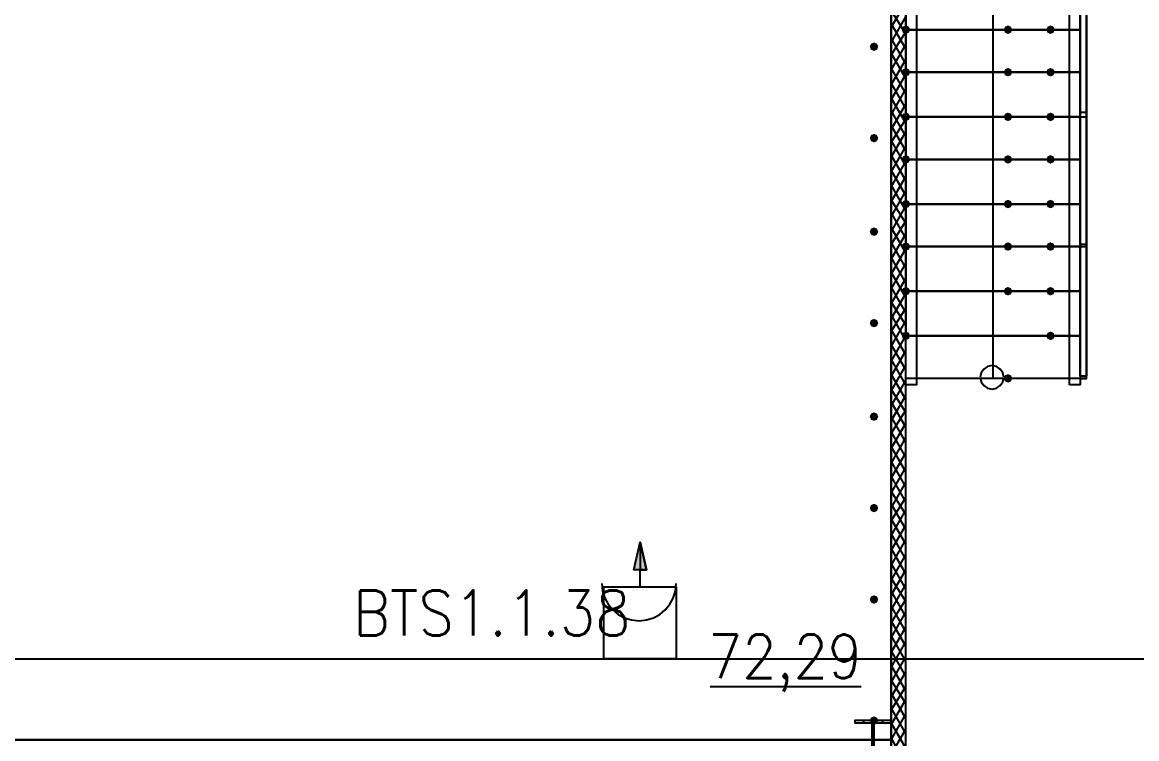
# Model space of a CAD drawing. Header units: millimetres. Extents: x 0 to 420, y 0 to 297.
# Drawn here: x 224.9 to 247.08, y 105.94 to 120.21 of the extents above; entities that cross this region are included whole.
import ezdxf

# ---------------------------------------------------------------- set-up
doc = ezdxf.new("R2010")
doc.units = ezdxf.units.MM
doc.layers.get('0').update_dxf_attribs({"linetype": 'CONTINUOUS'})
doc.styles.get("Standard").update_dxf_attribs({"font": 'STANDARD'})

msp = doc.modelspace()

# ---------------------------------------------------------------- hatches: boundary and pattern name
at = {"true_color": 0x0000fe}
for points in [[(242.57, 120.057333), (242.545129, 119.997537), (242.485333, 119.972667), (242.425538, 119.997537), (242.400667, 120.057333), (242.425537, 120.117129), (242.485333, 120.142), (242.545129, 120.117129)], [(244.602, 120.057333), (244.577129, 119.997537), (244.517333, 119.972667), (244.457538, 119.997537), (244.432667, 120.057333), (244.457537, 120.117129), (244.517333, 120.142), (244.577129, 120.117129)], [(245.448667, 120.057333), (245.423796, 119.997537), (245.364, 119.972667), (245.304204, 119.997537), (245.279333, 120.057333), (245.304204, 120.117129), (245.364, 120.142), (245.423796, 120.117129)], [(242.57, 119.210667), (242.545129, 119.150871), (242.485333, 119.126), (242.425538, 119.150871), (242.400667, 119.210667), (242.425537, 119.270462), (242.485333, 119.295333), (242.545129, 119.270463)], [(244.602, 119.210667), (244.577129, 119.150871), (244.517333, 119.126), (244.457538, 119.150871), (244.432667, 119.210667), (244.457537, 119.270462), (244.517333, 119.295333), (244.577129, 119.270463)], [(245.448667, 119.210667), (245.423796, 119.150871), (245.364, 119.126), (245.304204, 119.150871), (245.279333, 119.210667), (245.304204, 119.270462), (245.364, 119.295333), (245.423796, 119.270463)], [(242.57, 118.321667), (242.545129, 118.261871), (242.485333, 118.237), (242.425538, 118.261871), (242.400667, 118.321667), (242.425537, 118.381462), (242.485333, 118.406333), (242.545129, 118.381463)], [(244.602, 118.321667), (244.577129, 118.261871), (244.517333, 118.237), (244.457538, 118.261871), (244.432667, 118.321667), (244.457537, 118.381462), (244.517333, 118.406333), (244.577129, 118.381463)], [(245.448667, 118.321667), (245.423796, 118.261871), (245.364, 118.237), (245.304204, 118.261871), (245.279333, 118.321667), (245.304204, 118.381462), (245.364, 118.406333), (245.423796, 118.381463)], [(242.57, 117.475), (242.545129, 117.415204), (242.485333, 117.390333), (242.425538, 117.415204), (242.400667, 117.475), (242.425537, 117.534796), (242.485333, 117.559667), (242.545129, 117.534796)], [(242.57, 117.475), (242.545129, 117.415204), (242.485333, 117.390333), (242.425538, 117.415204), (242.400667, 117.475), (242.425537, 117.534796), (242.485333, 117.559667), (242.545129, 117.534796)], [(244.602, 117.475), (244.577129, 117.415204), (244.517333, 117.390333), (244.457538, 117.415204), (244.432667, 117.475), (244.457537, 117.534796), (244.517333, 117.559667), (244.577129, 117.534796)], [(245.448667, 117.475), (245.423796, 117.415204), (245.364, 117.390333), (245.304204, 117.415204), (245.279333, 117.475), (245.304204, 117.534796), (245.364, 117.559667), (245.423796, 117.534796)], [(242.57, 116.586), (242.545129, 116.526204), (242.485333, 116.501333), (242.425538, 116.526204), (242.400667, 116.586), (242.425537, 116.645796), (242.485333, 116.670667), (242.545129, 116.645796)], [(242.57, 116.586), (242.545129, 116.526204), (242.485333, 116.501333), (242.425538, 116.526204), (242.400667, 116.586), (242.425537, 116.645796), (242.485333, 116.670667), (242.545129, 116.645796)], [(244.602, 116.586), (244.577129, 116.526204), (244.517333, 116.501333), (244.457538, 116.526204), (244.432667, 116.586), (244.457537, 116.645796), (244.517333, 116.670667), (244.577129, 116.645796)], [(245.448667, 116.586), (245.423796, 116.526204), (245.364, 116.501333), (245.304204, 116.526204), (245.279333, 116.586), (245.304204, 116.645796), (245.364, 116.670667), (245.423796, 116.645796)], [(242.57, 115.739333), (242.545129, 115.679537), (242.485333, 115.654667), (242.425538, 115.679537), (242.400667, 115.739333), (242.425537, 115.799129), (242.485333, 115.824), (242.545129, 115.799129)], [(242.57, 115.739333), (242.545129, 115.679537), (242.485333, 115.654667), (242.425538, 115.679537), (242.400667, 115.739333), (242.425537, 115.799129), (242.485333, 115.824), (242.545129, 115.799129)], [(244.602, 115.739333), (244.577129, 115.679537), (244.517333, 115.654667), (244.457538, 115.679537), (244.432667, 115.739333), (244.457537, 115.799129), (244.517333, 115.824), (244.577129, 115.799129)], [(245.448667, 115.739333), (245.423796, 115.679537), (245.364, 115.654667), (245.304204, 115.679537), (245.279333, 115.739333), (245.304204, 115.799129), (245.364, 115.824), (245.423796, 115.799129)], [(242.57, 114.850333), (242.545129, 114.790538), (242.485333, 114.765667), (242.425538, 114.790538), (242.400667, 114.850333), (242.425537, 114.910129), (242.485333, 114.935), (242.545129, 114.910129)], [(244.602, 114.850333), (244.577129, 114.790538), (244.517333, 114.765667), (244.457538, 114.790538), (244.432667, 114.850333), (244.457537, 114.910129), (244.517333, 114.935), (244.577129, 114.910129)], [(245.448667, 114.850333), (245.423796, 114.790538), (245.364, 114.765667), (245.304204, 114.790538), (245.279333, 114.850333), (245.304204, 114.910129), (245.364, 114.935), (245.423796, 114.910129)], [(242.57, 113.961333), (242.545129, 113.901537), (242.485333, 113.876667), (242.425538, 113.901537), (242.400667, 113.961333), (242.425537, 114.021129), (242.485333, 114.046), (242.545129, 114.021129)], [(242.57, 113.961333), (242.545129, 113.901537), (242.485333, 113.876667), (242.425538, 113.901537), (242.400667, 113.961333), (242.425537, 114.021129), (242.485333, 114.046), (242.545129, 114.021129)], [(242.57, 113.961333), (242.545129, 113.901537), (242.485333, 113.876667), (242.425538, 113.901537), (242.400667, 113.961333), (242.425537, 114.021129), (242.485333, 114.046), (242.545129, 114.021129)], [(242.57, 113.961333), (242.545129, 113.901537), (242.485333, 113.876667), (242.425538, 113.901537), (242.400667, 113.961333), (242.425537, 114.021129), (242.485333, 114.046), (242.545129, 114.021129)], [(245.448667, 113.961333), (245.423796, 113.901537), (245.364, 113.876667), (245.304204, 113.901537), (245.279333, 113.961333), (245.304204, 114.021129), (245.364, 114.046), (245.423796, 114.021129)], [(245.448667, 113.961333), (245.423796, 113.901537), (245.364, 113.876667), (245.304204, 113.901537), (245.279333, 113.961333), (245.304204, 114.021129), (245.364, 114.046), (245.423796, 114.021129)], [(244.602, 113.114667), (244.577129, 113.054871), (244.517333, 113.03), (244.457538, 113.054871), (244.432667, 113.114667), (244.457537, 113.174462), (244.517333, 113.199333), (244.577129, 113.174463)]]:
    msp.add_hatch(color=0, dxfattribs=at).paths.add_polyline_path(points, flags=0)
at = {"true_color": 0x000007}
for points in [[(241.935, 119.718667), (241.910129, 119.658871), (241.850333, 119.634), (241.790538, 119.658871), (241.765667, 119.718667), (241.790537, 119.778462), (241.850333, 119.803333), (241.910129, 119.778463)], [(241.935, 117.898333), (241.910129, 117.838538), (241.850333, 117.813667), (241.790538, 117.838538), (241.765667, 117.898333), (241.790537, 117.958129), (241.850333, 117.983), (241.910129, 117.958129)], [(241.935, 116.035667), (241.910129, 115.975871), (241.850333, 115.951), (241.790538, 115.975871), (241.765667, 116.035667), (241.790537, 116.095462), (241.850333, 116.120333), (241.910129, 116.095463)], [(241.935, 114.215333), (241.910129, 114.155538), (241.850333, 114.130667), (241.790538, 114.155538), (241.765667, 114.215333), (241.790537, 114.275129), (241.850333, 114.3), (241.910129, 114.275129)], [(241.935, 112.352667), (241.910129, 112.292871), (241.850333, 112.268), (241.790538, 112.292871), (241.765667, 112.352667), (241.790537, 112.412462), (241.850333, 112.437333), (241.910129, 112.412463)], [(241.935, 110.532333), (241.910129, 110.472537), (241.850333, 110.447667), (241.790538, 110.472537), (241.765667, 110.532333), (241.790537, 110.592129), (241.850333, 110.617), (241.910129, 110.592129)], [(241.935, 108.712), (241.910129, 108.652204), (241.850333, 108.627333), (241.790538, 108.652204), (241.765667, 108.712), (241.790537, 108.771796), (241.850333, 108.796667), (241.910129, 108.771796)], [(241.935, 106.299), (241.910129, 106.239204), (241.850333, 106.214333), (241.790538, 106.239204), (241.765667, 106.299), (241.790537, 106.358796), (241.850333, 106.383667), (241.910129, 106.358796)]]:
    msp.add_hatch(color=0, dxfattribs=at).paths.add_polyline_path(points, flags=0)
at = {"true_color": 0x000006}
h = msp.add_hatch(color=0, dxfattribs=at)
h.paths.add_polyline_path([(237.320667, 109.304666), (237.193667, 109.855), (237.193667, 109.304666)], flags=0)
h.paths.add_polyline_path([(237.193667, 109.855), (237.193667, 109.304666), (237.066667, 109.304666)], flags=0)

# ---------------------------------------------------------------- linework, layer by layer
at = {"color": 0, "true_color": 0x000007}
for points in [[(392.938, 222.25), (258.868333, 222.25), (258.868333, 191.219667), (242.189, 191.219667), (242.189, 222.25), (108.119333, 222.25), (108.119333, 105.579333), (242.189, 105.579333), (242.189, 136.609667), (258.868333, 136.609667), (258.868333, 105.579333), (392.938, 105.579333)], [(242.189, 221.869), (242.189, 191.219667), (258.868333, 191.219667), (258.868333, 221.869), (392.557, 221.869), (392.557, 105.918), (258.868333, 105.918), (258.868333, 136.609667), (242.189, 136.609667), (242.189, 105.918), (108.500333, 105.918), (108.500333, 221.869)], [(246.083667, 120.946333), (246.083667, 113.157), (245.956667, 113.157), (245.956667, 120.946333), (245.956667, 113.157), (246.083667, 113.157), (246.083667, 120.946333), (246.083667, 123.613333), (246.083667, 136.482667), (254.973667, 136.482667), (254.973667, 123.613333), (254.973667, 120.946333), (254.973667, 113.157), (255.100667, 113.157), (255.100667, 120.946333), (255.100667, 123.613333), (255.100667, 136.609667), (245.956667, 136.609667), (245.956667, 123.613333), (245.956667, 120.946333), (245.956667, 113.157), (246.083667, 113.157)], [(242.485333, 112.987667), (242.485333, 113.114667), (242.485333, 121.793), (242.697, 121.793), (242.697, 113.114667), (242.697, 112.987667)], [(245.956667, 120.946333), (245.956667, 121.793), (242.485333, 121.793), (242.485333, 120.946333), (245.956667, 120.946333), (245.956667, 120.057333), (242.485333, 120.057333), (242.485333, 120.946333)], [(245.745, 112.987667), (245.745, 113.114667), (245.745, 121.793), (245.956667, 121.793), (245.956667, 113.114667), (245.956667, 112.987667)], [(246.083667, 120.946333), (246.083667, 113.157), (245.956667, 113.157), (245.956667, 120.946333), (245.956667, 113.157), (246.083667, 113.157)], [(242.485333, 120.057333), (245.956667, 120.057333), (245.956667, 119.210667), (242.485333, 119.210667)], [(242.485333, 119.210667), (245.956667, 119.210667), (245.956667, 118.321667), (242.485333, 118.321667)], [(242.485333, 118.321667), (245.956667, 118.321667), (245.956667, 117.475), (242.485333, 117.475)], [(246.083667, 118.406333), (245.956667, 118.406333), (245.956667, 118.321667), (246.083667, 118.321667)], [(242.485333, 117.475), (245.956667, 117.475), (245.956667, 116.586), (242.485333, 116.586)], [(242.485333, 116.586), (245.956667, 116.586), (245.956667, 115.739333), (242.485333, 115.739333)], [(242.485333, 115.739333), (245.956667, 115.739333), (245.956667, 114.850333), (242.485333, 114.850333)], [(246.083667, 115.781667), (245.956667, 115.781667), (245.956667, 115.739333), (246.083667, 115.739333)], [(242.485333, 114.850333), (245.956667, 114.850333), (245.956667, 113.961333), (242.485333, 113.961333)], [(242.485333, 113.961333), (245.956667, 113.961333), (245.956667, 113.114667), (242.485333, 113.114667)], [(245.956667, 113.157), (245.956667, 113.114667), (245.999, 113.114667), (246.041333, 113.114667), (246.083667, 113.114667), (246.083667, 113.157), (246.041333, 113.157), (245.999, 113.157)], [(242.189, 106.299), (241.469333, 106.299), (241.469333, 106.256667), (241.808, 106.256667), (241.808, 105.621667), (241.469333, 105.621667), (241.469333, 105.579333), (242.189, 105.579333), (242.189, 105.621667), (241.850333, 105.621667), (241.850333, 106.256667), (242.189, 106.256667)]]:
    msp.add_lwpolyline(points, close=True, dxfattribs=at)
at = {"color": 0, "true_color": 0x0000fe}
msp.add_lwpolyline([(242.189, 221.869), (108.500333, 221.869), (108.500333, 105.918), (242.189, 105.918), (242.189, 136.609667), (258.868333, 136.609667), (258.868333, 105.918), (392.557, 105.918), (392.557, 221.869), (258.868333, 221.869), (258.868333, 191.219667), (242.189, 191.219667)], close=True, dxfattribs=at)
at = {"color": 0, "true_color": 0x000006}
for points in [[(114.342335, 107.526666), (368.215334, 107.526666), (379.899333, 107.526666), (379.899333, 221.022332), (115.908668, 221.022332), (115.908668, 218.778666), (121.496668, 218.778666), (121.496668, 164.591999)], [(237.193667, 108.966), (237.193667, 109.304666), (237.066667, 109.304666), (237.193667, 109.855), (237.320667, 109.304666), (237.193667, 109.304666)], [(236.431667, 109.0295), (236.446718, 108.880196), (236.489886, 108.741133), (236.55819, 108.615292), (236.648652, 108.505651), (236.758293, 108.415189), (236.884135, 108.346884), (237.023197, 108.303717), (237.172501, 108.288666), (237.321805, 108.303717), (237.460867, 108.346884), (237.586708, 108.415189), (237.696349, 108.505651), (237.786812, 108.615292), (237.855116, 108.741133), (237.898283, 108.880196), (237.913334, 109.0295)]]:
    msp.add_lwpolyline(points, dxfattribs=at)
at = {"color": 0, "true_color": 0x00002b}
msp.add_lwpolyline([(224.578333, 140.081), (224.578333, 105.579333), (242.189, 105.579333), (242.189, 140.081)], close=True, dxfattribs=at)
at = {"color": 0, "true_color": 0x000007}
for points in [[(242.189, 140.081), (242.189, 105.579333)], [(242.485333, 105.579333), (242.485333, 140.081)], [(244.221, 113.114667), (244.221, 113.961333), (244.221, 120.946333), (244.221, 121.793), (244.940667, 121.073333)], [(242.485333, 120.946333), (242.485333, 120.057333)], [(242.189, 120.099667), (242.485333, 120.607667)], [(242.485333, 119.972667), (242.189, 120.438333)], [(242.189, 119.803333), (242.485333, 120.311333)], [(242.485333, 119.676333), (242.189, 120.184333)], [(242.485333, 120.057333), (242.485333, 119.210667)], [(242.189, 119.549333), (242.485333, 120.015)], [(242.485333, 119.38), (242.189, 119.888)], [(242.189, 119.253), (242.485333, 119.761)], [(242.485333, 119.083667), (242.189, 119.591667)], [(242.189, 118.956667), (242.485333, 119.464667)], [(242.485333, 118.787333), (242.189, 119.295333)], [(242.189, 118.660333), (242.485333, 119.168333)], [(242.485333, 119.210667), (242.485333, 118.321667)], [(242.485333, 118.491), (242.189, 118.999)], [(242.189, 118.364), (242.485333, 118.872)], [(242.485333, 118.194667), (242.189, 118.702667)], [(242.189, 118.067667), (242.485333, 118.575667)], [(242.485333, 117.940667), (242.189, 118.448667)], [(242.189, 117.813667), (242.485333, 118.279333)], [(242.485333, 118.321667), (242.485333, 117.475)], [(242.485333, 117.644333), (242.189, 118.152333)], [(242.189, 117.517333), (242.485333, 118.025333)], [(242.485333, 117.348), (242.189, 117.856)], [(242.189, 117.221), (242.485333, 117.729)], [(242.485333, 117.051667), (242.189, 117.559667)], [(242.189, 116.924667), (242.485333, 117.432667)], [(242.485333, 117.475), (242.485333, 116.586)], [(242.485333, 116.755333), (242.189, 117.263333)], [(242.189, 116.628333), (242.485333, 117.136333)], [(242.485333, 116.459), (242.189, 116.967)], [(242.189, 116.332), (242.485333, 116.84)], [(242.485333, 116.205), (242.189, 116.670667)], [(242.189, 116.035667), (242.485333, 116.543667)], [(242.485333, 116.586), (242.485333, 115.739333)], [(242.485333, 115.908667), (242.189, 116.416667)], [(242.189, 115.781667), (242.485333, 116.247333)], [(242.485333, 115.612333), (242.189, 116.120333)], [(242.189, 115.485333), (242.485333, 115.993333)], [(242.485333, 115.316), (242.189, 115.824)], [(242.189, 115.189), (242.485333, 115.697)], [(242.485333, 115.739333), (242.485333, 114.850333)], [(242.485333, 115.019667), (242.189, 115.527667)], [(242.189, 114.892667), (242.485333, 115.400667)], [(242.485333, 114.723333), (242.189, 115.231333)], [(242.189, 114.596333), (242.485333, 115.104333)], [(242.485333, 114.427), (242.189, 114.935)], [(242.189, 114.3), (242.485333, 114.808)], [(242.485333, 114.850333), (242.485333, 113.961333)], [(242.485333, 114.173), (242.189, 114.638667)], [(242.189, 114.046), (242.485333, 114.511667)], [(242.485333, 113.876667), (242.189, 114.384667)], [(242.189, 113.749667), (242.485333, 114.257667)], [(242.485333, 113.580333), (242.189, 114.088333)], [(242.189, 113.453333), (242.485333, 113.961333)], [(245.956667, 113.961333), (242.485333, 113.961333)], [(242.485333, 113.284), (242.189, 113.792)], [(242.189, 113.157), (242.485333, 113.665)], [(242.485333, 112.987667), (242.189, 113.495667)], [(242.189, 112.860667), (242.485333, 113.368667)], [(244.432667, 113.135876), (244.414348, 113.226512), (244.364441, 113.300515), (244.290429, 113.350397), (244.199791, 113.368667), (244.109155, 113.350342), (244.035151, 113.300425), (243.98527, 113.226411), (243.967, 113.135791)], [(242.485333, 112.691333), (242.189, 113.199333)], [(242.189, 112.564333), (242.485333, 113.072333)], [(243.967, 113.135791), (243.985319, 113.045155), (244.035225, 112.971151), (244.109238, 112.92127), (244.199876, 112.903), (244.290512, 112.921325), (244.364515, 112.971241), (244.414397, 113.045256), (244.432667, 113.135876)], [(242.485333, 112.437333), (242.189, 112.903)], [(242.189, 112.268), (242.485333, 112.776)], [(242.485333, 112.141), (242.189, 112.649)], [(242.189, 112.014), (242.485333, 112.479667)], [(242.485333, 111.844667), (242.189, 112.352667)], [(242.189, 111.717667), (242.485333, 112.225667)], [(242.485333, 111.548333), (242.189, 112.056333)], [(242.189, 111.421333), (242.485333, 111.929333)], [(242.485333, 111.252), (242.189, 111.76)], [(242.189, 111.125), (242.485333, 111.633)], [(242.485333, 110.955667), (242.189, 111.463667)], [(242.189, 110.828667), (242.485333, 111.336667)], [(242.485333, 110.659333), (242.189, 111.167333)], [(242.189, 110.532333), (242.485333, 111.040333)], [(242.485333, 110.405333), (242.189, 110.871)], [(242.189, 110.278333), (242.485333, 110.744)], [(242.485333, 110.109), (242.189, 110.617)], [(242.189, 109.982), (242.485333, 110.49)], [(242.485333, 109.812667), (242.189, 110.320667)], [(242.189, 109.685667), (242.485333, 110.193667)], [(242.485333, 109.516333), (242.189, 110.024333)], [(242.189, 109.389333), (242.485333, 109.897333)], [(242.485333, 109.22), (242.189, 109.728)], [(242.189, 109.093), (242.485333, 109.601)], [(242.485333, 108.923667), (242.189, 109.431667)], [(242.189, 108.796667), (242.485333, 109.304667)], [(242.485333, 108.669667), (242.189, 109.135333)], [(242.189, 108.500333), (242.485333, 109.008333)], [(242.485333, 108.373333), (242.189, 108.881333)], [(242.189, 108.246333), (242.485333, 108.712)], [(242.485333, 108.077), (242.189, 108.585)], [(242.189, 107.95), (242.485333, 108.458)], [(242.485333, 107.780667), (242.189, 108.288667)], [(242.189, 107.653667), (242.485333, 108.161667)], [(242.485333, 107.484333), (242.189, 107.992333)], [(242.189, 107.357333), (242.485333, 107.865333)], [(242.485333, 107.188), (242.189, 107.696)], [(242.189, 107.061), (242.485333, 107.569)], [(242.485333, 106.891667), (242.189, 107.399667)], [(242.189, 106.764667), (242.485333, 107.272667)], [(238.590667, 106.976333), (241.596333, 106.976333)], [(242.485333, 106.637667), (242.189, 107.103333)], [(242.189, 106.510667), (242.485333, 106.976333)], [(242.485333, 106.341333), (242.189, 106.849333)], [(242.189, 106.214333), (242.485333, 106.722333)], [(242.485333, 106.045), (242.189, 106.553)], [(241.469333, 106.299), (241.469333, 106.256667)], [(241.638667, 106.299), (241.638667, 106.256667)], [(241.850333, 106.299), (241.850333, 105.579333)], [(242.019667, 106.299), (242.019667, 106.256667)], [(242.189, 105.918), (242.485333, 106.426)], [(242.189, 106.299), (242.189, 106.256667)], [(242.485333, 105.748667), (242.189, 106.256667)], [(242.189, 105.621667), (242.485333, 106.129667)], [(242.400667, 105.579333), (242.189, 105.960333)]]:
    msp.add_lwpolyline(points, dxfattribs=at)
at = {"color": 0, "true_color": 0x000006}
for points in [[(237.193667, 109.855), (237.193667, 109.304666), (237.066667, 109.304666)], [(237.320667, 109.304666), (237.193667, 109.855), (237.193667, 109.304666)], [(236.474001, 107.526666), (236.474001, 108.966), (237.913334, 108.966), (237.913334, 107.526666)]]:
    msp.add_lwpolyline(points, close=True, dxfattribs=at)

# ---------------------------------------------------------------- texts
at = {"color": 0, "true_color": 0x000007, "attachment_point": 1}
for s, insert, char_height, width in [('BTS1.1.38', (231.47867, 108.89391), 0.90157, 5.10889626), ('72,29', (238.548333, 108.017706), 0.872032, 2.76143456)]:
    msp.add_mtext(s, dxfattribs=dict(at, insert=insert, char_height=char_height, width=width))

doc.saveas('drawing.dxf')
